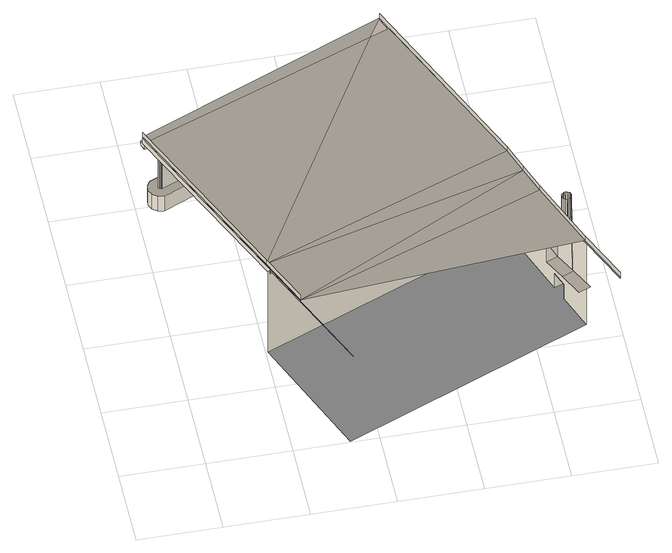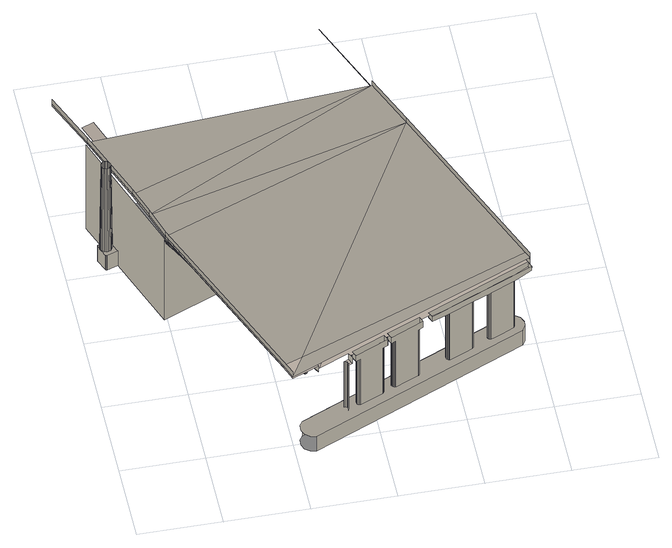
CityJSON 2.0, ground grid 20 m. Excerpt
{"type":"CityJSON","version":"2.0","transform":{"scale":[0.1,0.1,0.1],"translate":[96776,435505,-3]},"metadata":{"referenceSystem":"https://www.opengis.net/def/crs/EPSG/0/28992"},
"CityObjects":{
"bridge1":{"type":"Bridge","attributes":{"name":"Van Brienenoordbrug"},"children":["bridge1-1","bridge1-2","bridge1-3","bridge1-4","bridge1-5","bridge1-6","bridge1-7","bridge1-8","bridge1-9","bridge1-10","bridge1-11","bridge1-12","bridge1-13","bridge1-14","bridge1-15","bridge1-16","bridge1-17","bridge1-18","bridge1-19","bridge1-20","bridge1-21","bridge1-22","bridge1-23","bridge1-24","bridge1-25","bridge1-26","bridge1-27","bridge1-28","bridge1-29","bridge1-30","bridge1-31","bridge1-32"],"geometry":[{"type":"MultiSurface","lod":"2","boundaries":[[[0,1,2,3,4]],[[4,5,6,0]],[[7,8,9,10]],[[8,11,12,9]],[[13,7,10,14]],[[11,15,16,12]],[[17,18,19,20,21,22,23]],[[24,13,14,25]],[[26,27,28,29]],[[30,31,27,26]],[[29,28,32,33]],[[34,35,31,30]],[[33,32,36,37]],[[38,39,40,41,36,32,28,27,31,35,42,43,44,45,6,5]],[[46,42,35,34]],[[37,36,41,47]],[[48,43,42,46]],[[47,41,40,49]],[[50,44,43,48]],[[49,40,39,51]],[[52,45,44,50]],[[53,20,19]],[[54,55,45,52]],[[51,39,56,57,58]],[[57,56,59,60]],[[61,62,55,54]],[[60,59,63,64]],[[65,66,62,61]],[[64,63,67,68]],[[69,70,66,65]],[[68,67,71,72]],[[73,74,70,69]],[[72,71,75,76]],[[77,78,74,73]],[[76,75,79,80]],[[80,79,78,77]],[[4,3,81,82,83,84,85,86,87,56,39,38,5]],[[88,55,62,66,70,74,78,79,75,71,67,63,59,56,87,89,90,91,92,93,94,95,96,97,98,99]],[[100,101,1,0,6,45,55,88,102,103]],[[104,94,93,105]],[[106,95,94,104]],[[105,93,92,107]],[[108,96,95,106]],[[107,92,91,109]],[[110,97,96,108]],[[109,91,90,111]],[[112,98,97,110]],[[111,90,89,113]],[[114,99,98,112]],[[113,89,87,115]],[[116,88,99,114]],[[117,102,88,116]],[[115,87,86,118,119]],[[120,121,122]],[[118,86,123,124]],[[125,126,102,117]],[[124,123,127,128]],[[129,130,126,125]],[[128,127,131,132]],[[133,134,130,129]],[[132,131,135,136]],[[103,102,126,130,134,137,138,139,140,135,131,127,123,86,85,84]],[[141,137,134,133]],[[136,135,140,142]],[[143,138,137,141]],[[142,140,139,144]],[[144,139,138,143]],[[84,83,100,103]],[[83,82,145,101,100]],[[146,147,120]],[[148,149,150,151,152]],[[153,154,155,156]],[[156,155,157,158]],[[159,160,154,153]],[[158,157,161,162]],[[163,164,160,159]],[[165,148,152,166,167,168,163,159,153,156,158,162,169,170,171]],[[162,161,172,169]],[[168,173,164,163]],[[169,172,174,170]],[[167,175,173,168]],[[170,174,176,171]],[[166,177,175,167]],[[178,179,180,181,18,17,2,1,101,145,150,149,182,183,184,185,186]],[[171,176,187,165]],[[188,122,121,189]],[[15,190,191,16]],[[192,25,14,10,9,12,16,191,193,194,195,196]],[[24,197,198,199,200,201,190,15,11,8,7,13]],[[197,24,25,192]],[[202,182,149,148,165,187,203,204]],[[152,151,205,206,207,208,209,177,166]],[[210,211,208,207]],[[204,203,212,213]],[[214,215,211,210]],[[213,212,216,217]],[[218,219,215,214]],[[217,216,220,221]],[[222,223,219,218]],[[207,206,202,204,213,217,221,224,225,226,227,222,218,214,210]],[[221,220,228,224]],[[227,229,223,222]],[[224,228,230,225]],[[226,231,229,227]],[[225,230,231,226]],[[206,205,183,182,202]],[[232,185,184,233,234]],[[235,236,237,238]],[[238,237,239,240]],[[241,242,236,235]],[[240,239,243,244]],[[245,246,242,241]],[[247,232,234,248,249,250,245,241,235,238,240,244,251,252,253]],[[244,243,254,251]],[[250,255,246,245]],[[251,254,256,252]],[[249,257,255,250]],[[252,256,258,253]],[[248,259,257,249]],[[253,258,260,247]],[[261,186,185,232,247,260,262,263]],[[234,233,264,265,266,267,268,259,248]],[[269,270,268,267,266]],[[263,262,271,272]],[[273,274,270,269]],[[272,271,275,276]],[[277,278,274,273]],[[276,275,279,280]],[[281,282,278,277]],[[266,265,261,263,272,276,280,283,284,285,286,281,277,273,269]],[[280,279,287,283]],[[286,288,282,281]],[[283,287,289,284]],[[285,290,288,286]],[[284,289,290,285]],[[265,264,178,186,261]],[[291,19,18,292,293,294,295,296,297,298,299,300]],[[120,147,301]],[[302,180,179,303,304]],[[147,146,305]],[[306,307,308,309]],[[309,308,310,311]],[[312,313,307,306]],[[311,310,314,315]],[[316,317,313,312]],[[318,302,304,319,320,321,316,312,306,309,311,315,322,323,324]],[[315,314,325,322]],[[321,326,317,316]],[[322,325,327,323]],[[328,305,146]],[[323,327,329,324]],[[301,330,121,120]],[[324,329,331,318]],[[332,292,18,181,333,334]],[[335,336,337,338,339,340]],[[299,341,342,343,344,345,346,347,348,349,350,351,352,300]],[[353,354,355]],[[356,355,354,357]],[[354,353,358]],[[335,340,359,293,292,332]],[[360,356,357,361]],[[351,350,362,363,341,299,298,297,296,364,365,366]],[[367,368,369,370]],[[371,372,368,367]],[[370,369,373,374]],[[375,376,372,371]],[[374,373,377,378]],[[379,380,376,375]],[[381,382,380,379]],[[378,377,383,384]],[[385,386,382,381]],[[384,383,387,388]],[[389,390,386,385]],[[388,387,391,392]],[[342,341,363,393]],[[394,395,390,389]],[[392,391,396,397]],[[349,398,362,350]],[[397,396,399,400]],[[401,402,395,394]],[[400,399,403,404]],[[405,406,402,401]],[[404,403,407,408]],[[409,410,406,405]],[[411,412,413,393,363,362,398,414,415,416],[417,418,419,420,421,422,423,424,425,407,403,399,396,391,387,383,377,373,369,368,372,376,380,382,386,390,395,402,406,410]],[[408,407,425,426]],[[427,417,410,409]],[[426,425,424,428]],[[429,418,417,427]],[[413,343,342,393]],[[428,424,423,430]],[[431,419,418,429]],[[412,344,343,413]],[[432,420,419,431]],[[430,423,422,433]],[[349,348,414,398]],[[434,421,420,432]],[[433,422,421,434]],[[344,412,411,345]],[[414,348,347,415]],[[416,346,345,411]],[[346,416,415,347]]],"semantics":{"surfaces":[{"type":"WallSurface"},{"type":"OuterCeilingSurface"},{"type":"OuterFloorSurface"},{"type":"GroundSurface"}],"values":[0,1,0,0,0,0,0,0,0,0,0,0,0,1,0,0,0,0,0,0,0,0,0,0,0,0,0,0,0,0,0,0,0,0,0,0,0,1,0,0,0,0,0,0,0,0,0,0,0,0,0,0,0,2,0,0,0,0,0,0,0,1,0,0,0,0,0,1,0,2,0,0,0,0,0,0,1,0,0,0,0,0,0,1,0,2,0,3,2,0,0,0,0,0,0,0,0,0,0,1,0,0,0,0,0,0,0,0,0,0,0,0,1,0,0,0,0,0,0,0,0,0,0,0,0,0,0,0,0,1,0,0,0,0,0,0,0,2,0,2,0,0,0,0,0,1,0,0,0,2,0,2,0,1,1,3,0,1,0,0,1,0,0,0,0,0,0,0,0,0,0,0,0,0,0,0,0,0,0,0,0,0,0,0,2,0,0,0,0,0,0,0,0,0,0,0,0,0,0,0,0,0]}}]},
"bridge1-1":{"type":"BridgeInstallation","parents":["bridge1"],"geometry":[{"type":"MultiSurface","lod":"2","boundaries":[[[122,120,435,436,188]]]}]},
"bridge1-2":{"type":"BridgeInstallation","parents":["bridge1"],"geometry":[{"type":"MultiSurface","lod":"2","boundaries":[[[23,22,21,120,188]]]}]},
"bridge1-3":{"type":"BridgeInstallation","parents":["bridge1"],"geometry":[{"type":"MultiSurface","lod":"2","boundaries":[[[120,146,437,435]]]}]},
"bridge1-4":{"type":"BridgeInstallation","parents":["bridge1"],"geometry":[{"type":"MultiSurface","lod":"2","boundaries":[[[120,21,20,438,146]]]}]},
"bridge1-5":{"type":"BridgeInstallation","parents":["bridge1"],"geometry":[{"type":"MultiSurface","lod":"2","boundaries":[[[439,440,441,442]]]}]},
"bridge1-6":{"type":"BridgeInstallation","parents":["bridge1"],"geometry":[{"type":"MultiSurface","lod":"2","boundaries":[[[442,441,443,444]]]}]},
"bridge1-7":{"type":"BridgeInstallation","parents":["bridge1"],"geometry":[{"type":"MultiSurface","lod":"2","boundaries":[[[445,446,440,439]]]}]},
"bridge1-8":{"type":"BridgeInstallation","parents":["bridge1"],"geometry":[{"type":"MultiSurface","lod":"2","boundaries":[[[444,443,447,448]]]}]},
"bridge1-9":{"type":"BridgeInstallation","parents":["bridge1"],"geometry":[{"type":"MultiSurface","lod":"2","boundaries":[[[449,450,451,446,445]]]}]},
"bridge1-10":{"type":"BridgeInstallation","parents":["bridge1"],"geometry":[{"type":"MultiSurface","lod":"2","boundaries":[[[448,447,452,453]]]}]},
"bridge1-11":{"type":"BridgeInstallation","parents":["bridge1"],"geometry":[{"type":"MultiSurface","lod":"2","boundaries":[[[454,455,456,451,450,449,340]]]}]},
"bridge1-12":{"type":"BridgeInstallation","parents":["bridge1"],"geometry":[{"type":"MultiSurface","lod":"2","boundaries":[[[453,452,457,294,293]]]}]},
"bridge1-13":{"type":"BridgeInstallation","parents":["bridge1"],"geometry":[{"type":"MultiSurface","lod":"2","boundaries":[[[455,454,340,458,459]]]}]},
"bridge1-14":{"type":"BridgeInstallation","parents":["bridge1"],"geometry":[{"type":"MultiSurface","lod":"2","boundaries":[[[460,295,294,457]]]}]},
"bridge1-15":{"type":"BridgeInstallation","parents":["bridge1"],"geometry":[{"type":"MultiSurface","lod":"2","boundaries":[[[461,459,458,296]]]}]},
"bridge1-16":{"type":"BridgeInstallation","parents":["bridge1"],"geometry":[{"type":"MultiSurface","lod":"2","boundaries":[[[295,460,461,296]]]}]},
"bridge1-17":{"type":"BridgeInstallation","parents":["bridge1"],"geometry":[{"type":"MultiSurface","lod":"2","boundaries":[[[462,463,301,330,189]]]}]},
"bridge1-18":{"type":"BridgeInstallation","parents":["bridge1"],"geometry":[{"type":"MultiSurface","lod":"2","boundaries":[[[340,339,330,301]]]}]},
"bridge1-19":{"type":"BridgeInstallation","parents":["bridge1"]},
"bridge1-20":{"type":"BridgeInstallation","parents":["bridge1"]},
"bridge1-21":{"type":"BridgeInstallation","parents":["bridge1"]},
"bridge1-22":{"type":"BridgeInstallation","parents":["bridge1"],"geometry":[{"type":"MultiSurface","lod":"2","boundaries":[[[463,464,147,301]]]}]},
"bridge1-23":{"type":"BridgeInstallation","parents":["bridge1"],"geometry":[{"type":"MultiSurface","lod":"2","boundaries":[[[340,301,147,465]]]}]},
"bridge1-24":{"type":"BridgeInstallation","parents":["bridge1"],"geometry":[{"type":"MultiSurface","lod":"2","boundaries":[[[293,294,295]]]}]},
"bridge1-25":{"type":"BridgeInstallation","parents":["bridge1"]},
"bridge1-26":{"type":"BridgeInstallation","parents":["bridge1"]},
"bridge1-27":{"type":"BridgeInstallation","parents":["bridge1"],"geometry":[{"type":"MultiSurface","lod":"2","boundaries":[[[465,147,305,466]]]}]},
"bridge1-28":{"type":"BridgeInstallation","parents":["bridge1"],"geometry":[{"type":"MultiSurface","lod":"2","boundaries":[[[464,467,305,147]]]}]},
"bridge1-29":{"type":"BridgeInstallation","parents":["bridge1"],"geometry":[{"type":"MultiSurface","lod":"2","boundaries":[[[467,468,328,305]]]}]},
"bridge1-30":{"type":"BridgeInstallation","parents":["bridge1"],"geometry":[{"type":"MultiSurface","lod":"2","boundaries":[[[469,470,466,305,328]]]}]},
"bridge1-31":{"type":"BridgeInstallation","parents":["bridge1"],"geometry":[{"type":"MultiSurface","lod":"2","boundaries":[[[468,471,472,328]]]}]},
"bridge1-32":{"type":"BridgeInstallation","parents":["bridge1"],"geometry":[{"type":"MultiSurface","lod":"2","boundaries":[[[469,328,472,473]]]}]}
},
"vertices":[
[14,769,235],[14,770,250],[11,777,249],[8,784,249],[8,783,235],[42,798,230],[48,784,230],[32,775,77],[26,789,77],[26,789,29],[32,775,29],[27,803,77],[27,803,29],[44,766,77],[44,766,29],[35,816,77],[35,816,29],[10,776,249],[209,311,263],[209,311,276],[209,311,278],[203,325,278],[18,758,265],[10,776,265],[58,764,77],[58,764,29],[50,793,77],[50,793,230],[50,795,230],[50,795,77],[51,792,77],[51,792,230],[50,797,230],[50,797,77],[52,791,77],[52,791,230],[50,798,230],[50,798,77],[47,800,230],[53,803,230],[52,802,230],[51,800,230],[54,790,230],[55,789,230],[57,789,230],[59,789,230],[54,790,77],[51,800,77],[55,789,77],[52,802,77],[57,789,77],[53,803,77],[59,789,77],[340,5,284],[115,813,76],[115,813,229],[109,827,229],[109,827,76],[97,822,76],[111,827,229],[111,827,76],[116,814,76],[116,814,229],[112,827,229],[112,827,76],[117,815,76],[117,815,229],[114,826,229],[114,826,76],[118,817,76],[118,817,229],[116,825,229],[116,825,76],[118,819,76],[118,819,229],[117,824,229],[117,824,76],[118,820,76],[118,820,229],[118,822,229],[118,822,76],[15,787,249],[258,890,247],[258,890,232],[223,875,228],[218,873,228],[213,871,228],[157,847,229],[163,833,229],[156,846,229],[154,844,229],[154,843,229],[154,841,229],[154,839,229],[154,838,229],[155,836,229],[156,835,229],[158,834,229],[159,833,229],[161,833,229],[264,876,232],[264,876,247],[219,857,228],[229,861,228],[154,838,76],[154,839,76],[155,836,76],[154,841,76],[156,835,76],[154,843,76],[158,834,76],[154,844,76],[159,833,76],[156,846,76],[161,833,76],[157,847,76],[163,833,76],[219,857,75],[213,871,75],[201,866,75],[203,325,284],[574,975,271],[18,758,271],[215,871,228],[215,871,75],[220,858,75],[220,858,228],[216,871,228],[216,871,75],[221,860,75],[221,860,228],[218,870,228],[218,870,75],[222,861,75],[222,861,228],[219,869,228],[219,869,75],[222,863,228],[222,865,228],[221,866,228],[221,868,228],[222,863,75],[221,868,75],[222,865,75],[221,866,75],[261,883,247],[257,199,286],[828,491,285],[287,886,227],[287,886,247],[284,893,247],[281,900,247],[281,900,227],[290,898,227],[290,898,74],[291,896,74],[291,896,227],[292,894,74],[292,894,227],[290,899,227],[290,899,74],[293,893,74],[293,893,227],[290,901,227],[290,901,74],[299,891,227],[293,905,227],[292,904,227],[291,903,227],[294,892,227],[296,891,227],[298,891,227],[294,892,74],[291,903,74],[296,891,74],[292,904,74],[298,891,74],[293,905,74],[453,965,245],[462,969,245],[465,962,245],[537,993,245],[367,920,246],[364,927,246],[373,931,246],[376,924,246],[456,958,245],[299,891,74],[10,776,271],[606,1030,270],[554,1044,77],[554,1044,29],[577,992,29],[569,1041,29],[580,1032,29],[586,1019,29],[585,1004,29],[577,992,77],[585,1004,77],[586,1019,77],[580,1032,77],[569,1041,77],[367,920,227],[355,915,73],[355,915,227],[361,934,246],[361,934,227],[349,929,227],[349,929,73],[338,924,74],[351,929,227],[351,929,73],[357,916,73],[357,916,227],[353,929,227],[353,929,73],[358,918,73],[358,918,227],[354,928,227],[354,928,73],[358,919,73],[358,919,227],[356,927,227],[356,927,73],[359,921,227],[358,923,227],[358,925,227],[357,926,227],[359,921,73],[357,926,73],[358,923,73],[358,925,73],[376,924,227],[370,938,246],[370,938,227],[379,935,227],[379,935,74],[379,934,74],[379,934,227],[380,932,74],[380,932,227],[379,937,227],[379,937,74],[381,931,74],[381,931,227],[379,939,227],[379,939,74],[388,929,227],[382,943,227],[381,942,227],[380,940,227],[383,930,227],[384,929,227],[386,929,227],[383,930,74],[380,940,74],[384,929,74],[381,942,74],[386,929,74],[382,943,74],[388,929,74],[456,958,227],[444,953,73],[444,953,227],[450,972,245],[450,972,227],[438,967,227],[438,967,74],[438,967,73],[440,967,227],[440,967,73],[445,954,73],[445,954,227],[442,967,227],[442,967,73],[446,956,73],[446,956,227],[443,966,227],[443,966,73],[447,957,73],[447,957,227],[445,965,227],[445,965,73],[447,959,227],[447,961,227],[447,962,227],[446,964,227],[447,959,73],[446,964,73],[447,961,73],[447,962,73],[204,309,276],[805,560,261],[805,560,267],[805,561,267],[807,561,269],[807,561,272],[807,561,271],[807,561,267],[807,561,9],[204,309,9],[805,560,282],[465,962,226],[459,976,245],[459,976,226],[852,423,287],[468,973,226],[468,973,73],[468,972,73],[468,972,226],[469,970,73],[469,970,226],[467,975,226],[467,975,73],[470,969,73],[470,969,226],[468,977,226],[468,977,73],[477,967,226],[471,981,226],[469,980,226],[468,978,226],[472,968,226],[473,967,226],[475,967,226],[472,968,73],[468,978,73],[473,967,73],[921,248,290],[475,967,73],[621,993,271],[477,967,73],[542,1003,244],[544,996,245],[542,1002,244],[542,1003,264],[567,1014,264],[575,1017,264],[606,1030,264],[621,993,265],[805,560,276],[877,376,9],[902,385,9],[904,385,9],[906,384,9],[907,383,9],[919,353,9],[918,351,9],[918,350,9],[916,348,9],[891,339,9],[925,250,9],[332,2,9],[835,262,283],[863,274,222],[835,262,222],[860,204,230],[888,215,230],[863,274,283],[805,560,275],[886,142,237],[914,154,237],[891,339,56],[877,376,56],[807,561,276],[925,250,284],[925,250,222],[890,355,326],[887,355,56],[888,351,56],[891,353,326],[890,358,326],[887,358,56],[890,349,56],[892,351,326],[890,360,326],[887,361,56],[893,347,56],[894,349,326],[890,362,326],[887,363,56],[891,364,326],[889,366,56],[895,345,56],[896,348,326],[892,366,326],[890,368,56],[898,344,56],[899,347,326],[894,367,326],[892,370,56],[901,344,56],[901,347,326],[902,385,56],[896,369,326],[895,371,56],[903,344,56],[903,347,326],[916,348,56],[906,345,56],[905,348,326],[899,370,326],[898,372,56],[909,346,56],[907,349,326],[901,370,326],[901,373,56],[911,348,56],[909,350,326],[904,369,326],[904,372,56],[907,383,56],[906,384,56],[904,385,56],[918,350,56],[918,351,56],[919,353,56],[907,371,56],[910,369,56],[912,367,56],[913,365,56],[914,363,56],[915,360,56],[915,357,56],[914,354,56],[913,351,56],[911,352,326],[906,368,326],[912,355,326],[908,367,326],[912,357,326],[910,366,326],[911,364,326],[912,360,326],[912,362,326],
[203,325,299],[10,776,286],
[257,199,301],
[257,199,280],
[799,557,274],[569,1011,261],[568,1011,259],[799,557,271],
[569,1011,256],[799,557,269],
[800,558,275],[570,1011,263],
[571,1012,255],[801,558,267],
[803,559,276],[591,976,265],[572,1012,264],
[573,1013,254],[803,559,266],
[805,561,276],[575,1013,263],[573,1012,264],
[575,1013,255],
[806,561,274],[576,1014,262],
[577,1014,257],
[577,1014,259],
[606,1030,285],[805,560,297],
[828,491,300],
[828,491,279],
[852,423,281],
[852,423,302],
[921,248,305],
[921,248,284],[920,249,284],
[976,119,308],[976,119,293],
[976,119,287]
]}
